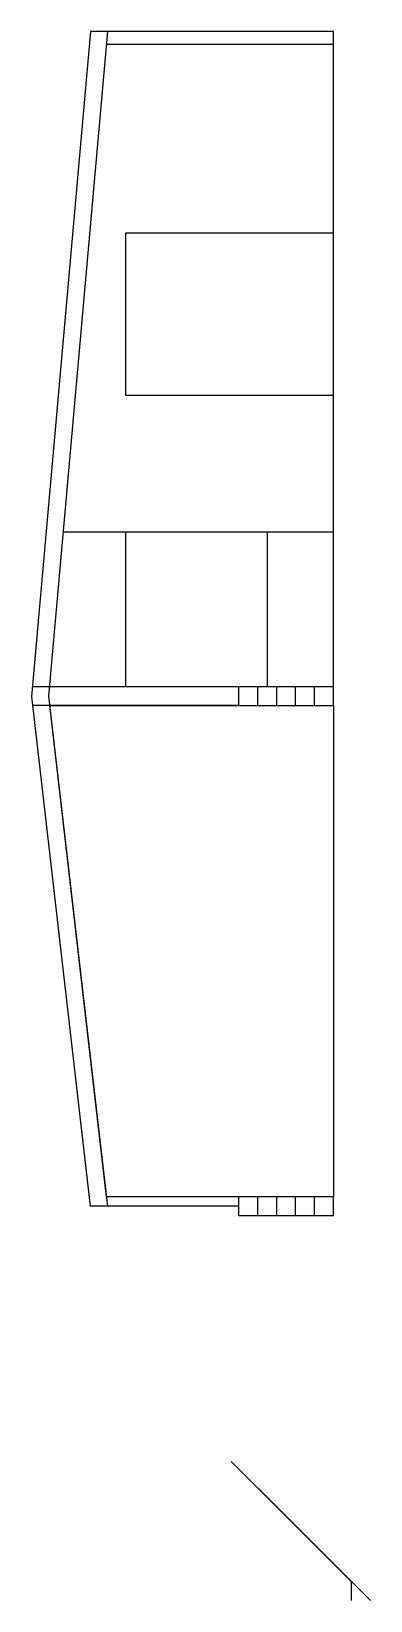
# Model space of a CAD drawing. Header units: inches. Extents: x -625442 to 34963, y -27993 to 66986.
# Drawn here: x -1630 to -1487, y -1264 to -599 of the extents above; entities that cross this region are included whole.
import ezdxf

# ---------------------------------------------------------------- set-up
doc = ezdxf.new("R2010")
doc.units = ezdxf.units.IN
doc.header["$LTSCALE"] = 0.5
doc.header["$MEASUREMENT"] = 0
doc.layers.add('P-WALL', color=90, linetype='Continuous')

msp = doc.modelspace()

# ---------------------------------------------------------------- linework, layer by layer
at = {"layer": 'P-WALL'}
for p, q in [((-1605.10253, -599.48823), (-1630.06008, -881.08471)), ((-1597.82411, -599.48823), (-1622.77311, -880.98823)), ((-1502.31157, -599.48823), (-1605.10253, -599.48823)), ((-1502.31157, -876.98823), (-1502.31157, -599.48823)), ((-1502.31157, -604.98823), (-1598.31157, -604.98823)), ((-1502.31157, -753.48823), (-1502.31157, -684.98823)), ((-1590.31157, -811.48823), (-1590.31157, -876.98823)), ((-1530.31157, -811.48823), (-1530.31157, -876.98823)), ((-1542.31157, -876.98823), (-1629.60967, -876.98823)), ((-1502.31157, -876.98823), (-1542.31157, -876.98823)), ((-1542.31157, -884.98823), (-1542.31157, -876.98823)), ((-1534.31157, -884.98823), (-1534.31157, -876.98823)), ((-1526.31157, -884.98823), (-1526.31157, -876.98823)), ((-1518.31157, -884.98823), (-1518.31157, -876.98823)), ((-1510.31157, -884.98823), (-1510.31157, -876.98823)), ((-1502.31157, -884.98823), (-1502.31157, -876.98823)), ((-1630.06008, -881.08471), (-1605.14814, -1096.98823)), ((-1622.77311, -880.98823), (-1597.85003, -1096.98823)), ((-1622.31157, -884.98823), (-1629.60967, -884.98823)), ((-1542.31157, -884.98823), (-1629.60967, -884.98823)), ((-1542.31157, -1100.98823), (-1542.31157, -1092.98823)), ((-1534.31157, -1100.98823), (-1534.31157, -1092.98823)), ((-1526.31157, -1100.98823), (-1526.31157, -1092.98823)), ((-1518.31157, -1100.98823), (-1518.31157, -1092.98823)), ((-1510.31157, -1100.98823), (-1510.31157, -1092.98823)), ((-1502.31157, -1100.98823), (-1502.31157, -1092.98823)), ((-1542.31157, -1096.98823), (-1605.14814, -1096.98823)), ((-1502.31157, -1100.98823), (-1542.31157, -1100.98823)), ((-1545.53454, -1205.03635), (-1486.62286, -1263.94803))]:
    msp.add_line(p, q, dxfattribs=at)
for points in [[(-1502.31157, -684.98823), (-1590.31157, -684.98823), (-1590.31157, -753.48823), (-1502.31157, -753.48823)], [(-1502.31157, -811.48823), (-1616.61341, -811.48823)], [(-1494.62286, -1263.94803), (-1494.62286, -1255.94803), (-1545.53454, -1205.03635)], [(-1539.87769, -1210.6932), (-1545.53454, -1205.03635)], [(-1528.56398, -1222.00691), (-1539.87769, -1210.6932)], [(-1517.25027, -1233.32062), (-1528.56398, -1222.00691)], [(-1505.93657, -1244.63433), (-1517.25027, -1233.32062)], [(-1494.62286, -1255.94803), (-1505.93657, -1244.63433)]]:
    msp.add_lwpolyline(points, dxfattribs=at)
msp.add_lwpolyline([(-1622.31157, -884.98823), (-1502.31157, -884.98823), (-1502.31157, -1092.98823), (-1598.31157, -1092.98823)], close=True, dxfattribs=at)

doc.saveas('drawing.dxf')
